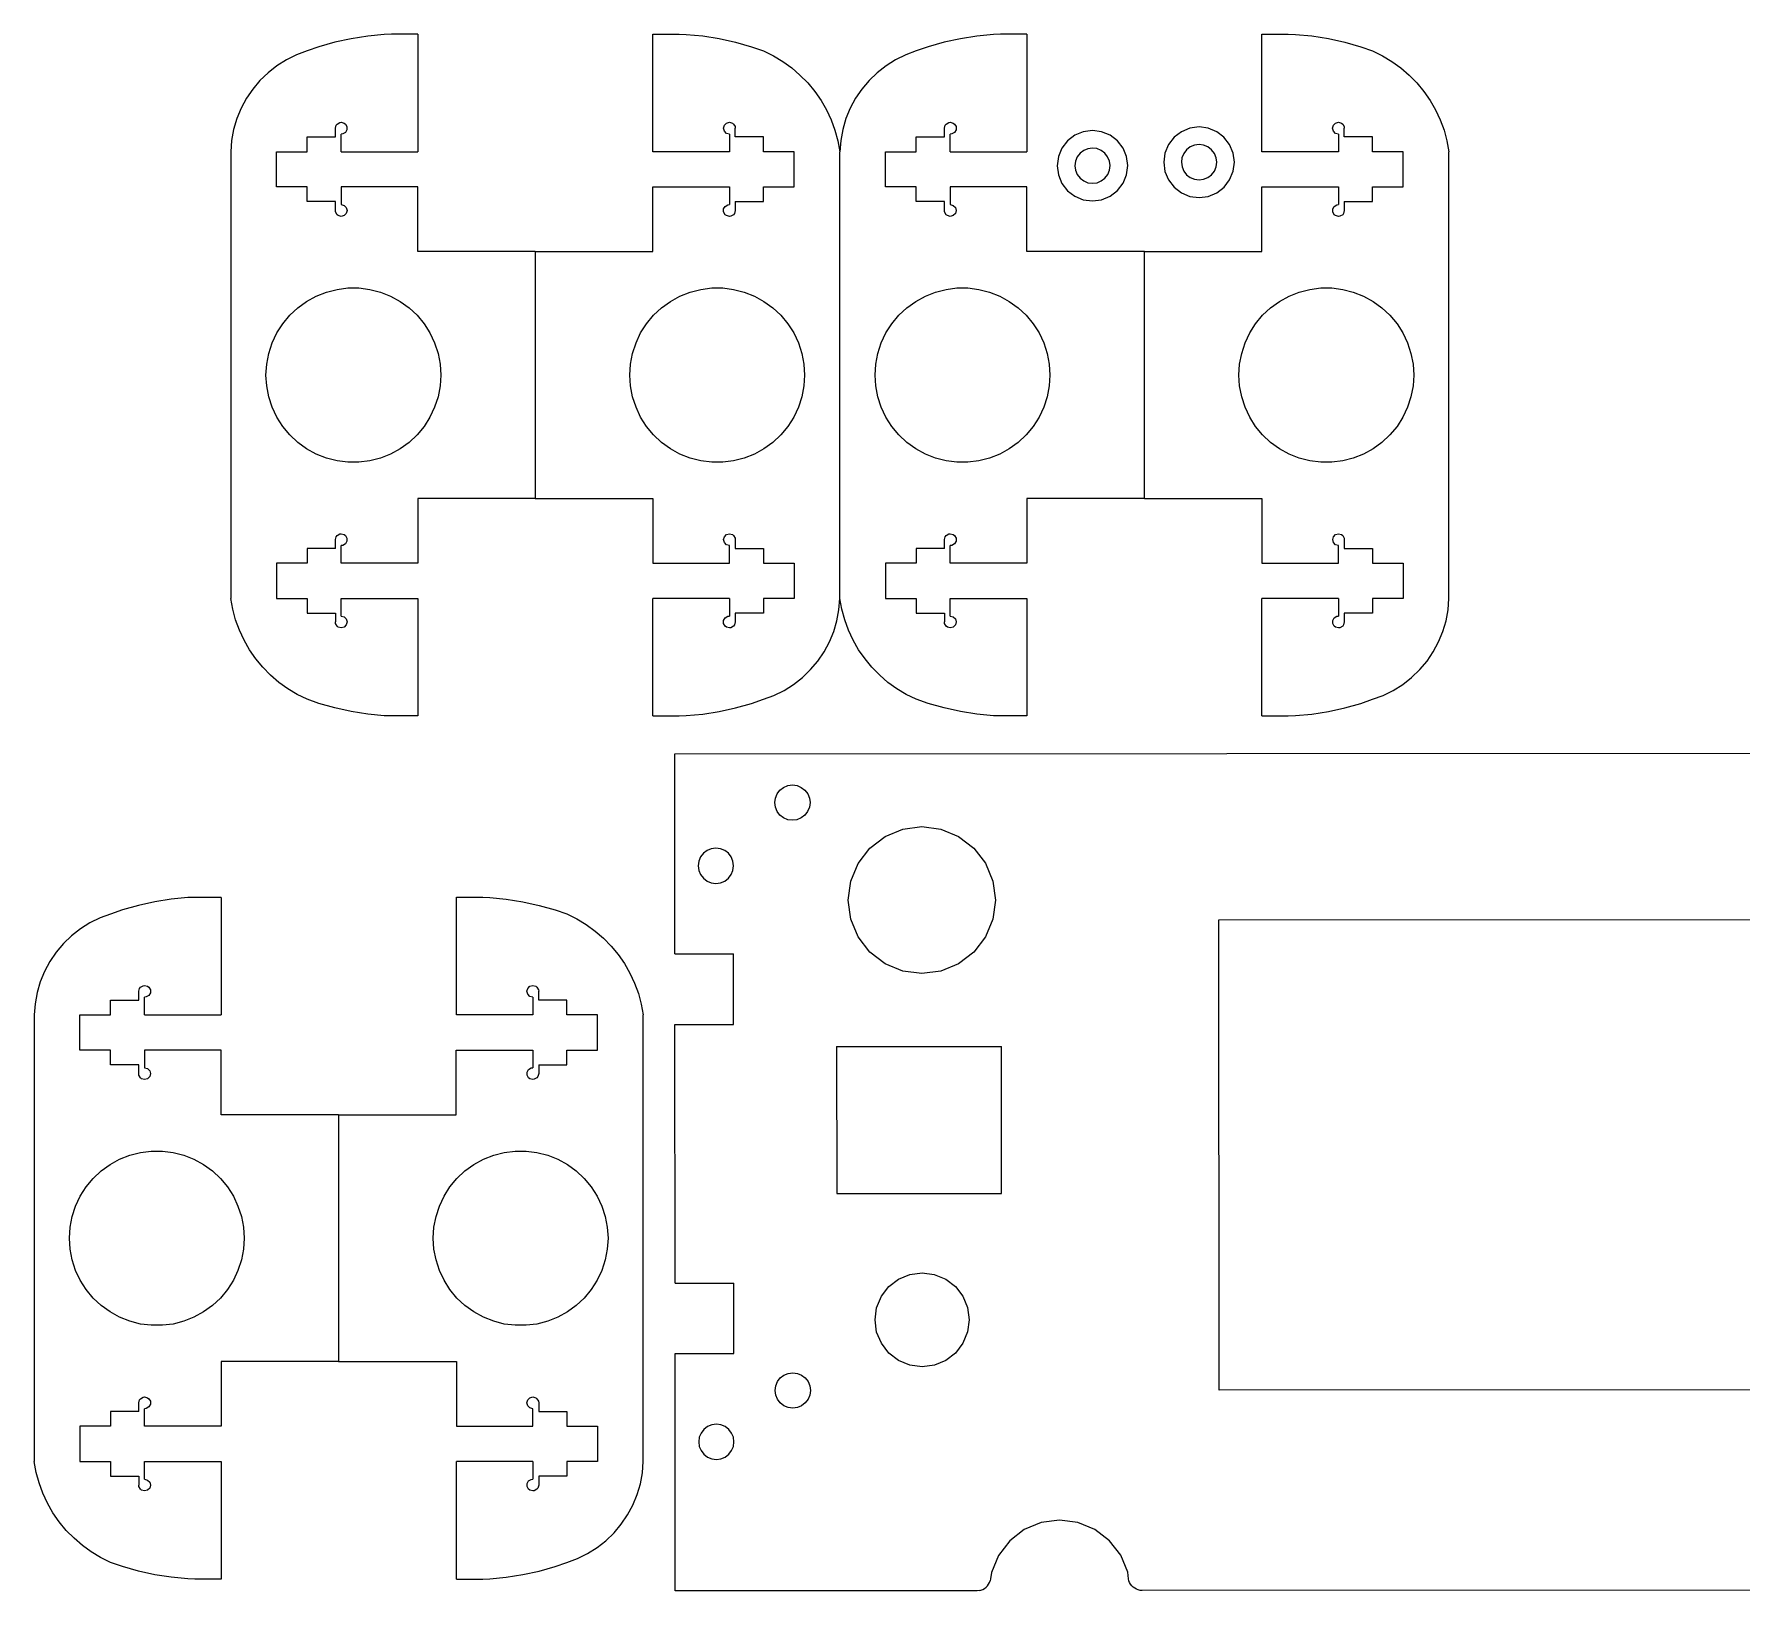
# Model space of a CAD drawing. Extents: x -275 to 319, y -186 to 206.
# Drawn here: x 28.3 to 173.5, y -179.6 to -47.2 of the extents above; entities that cross this region are included whole.
import ezdxf

# ---------------------------------------------------------------- set-up
doc = ezdxf.new("R2010")
doc.units = 0
doc.layers.get('0').update_dxf_attribs({"linetype": 'CONTINUOUS'})

msp = doc.modelspace()

# ---------------------------------------------------------------- linework, layer by layer
for p, q in [((53.85, -47.89), (52.49, -48.28)), ((55.24, -47.59), (53.85, -47.89)), ((56.64, -47.37), (55.24, -47.59)), ((58.05, -47.23), (56.64, -47.37)), ((58.65, -47.21), (58.05, -47.23)), ((60.89, -47.21), (58.65, -47.21)), ((60.89, -47.21), (60.89, -57.21)), ((80.89, -57.2), (80.89, -47.2)), ((80.89, -47.2), (83.13, -47.2)), ((83.13, -47.2), (83.72, -47.22)), ((83.72, -47.22), (85.13, -47.36)), ((85.13, -47.36), (86.53, -47.58)), ((86.53, -47.58), (87.92, -47.89)), ((87.92, -47.89), (89.28, -48.27)), ((105.64, -47.89), (104.28, -48.28)), ((107.03, -47.59), (105.64, -47.89)), ((108.43, -47.37), (107.03, -47.59)), ((109.84, -47.23), (108.43, -47.37)), ((110.43, -47.21), (109.84, -47.23)), ((112.67, -47.21), (110.43, -47.21)), ((112.67, -47.21), (112.67, -57.21)), ((132.67, -57.2), (132.67, -47.2)), ((132.67, -47.2), (134.91, -47.2)), ((134.91, -47.2), (135.51, -47.22)), ((135.51, -47.22), (136.92, -47.36)), ((136.92, -47.36), (138.32, -47.58)), ((138.32, -47.58), (139.71, -47.89)), ((139.71, -47.89), (141.07, -48.27)), ((50.59, -48.96), (49.73, -49.38)), ((51.49, -48.63), (50.59, -48.96)), ((52.49, -48.28), (51.49, -48.63)), ((89.28, -48.27), (90.29, -48.62)), ((90.29, -48.62), (91.13, -49.04)), ((91.13, -49.04), (91.93, -49.52)), ((102.38, -48.96), (101.52, -49.38)), ((103.27, -48.63), (102.38, -48.96)), ((104.28, -48.28), (103.27, -48.63)), ((141.07, -48.27), (142.07, -48.62)), ((142.07, -48.62), (142.91, -49.04)), ((142.91, -49.04), (143.71, -49.52)), ((48.17, -50.48), (47.48, -51.14)), ((48.92, -49.89), (48.17, -50.48)), ((49.73, -49.38), (48.92, -49.89)), ((91.93, -49.52), (92.69, -50.07)), ((92.69, -50.07), (93.39, -50.68)), ((93.39, -50.68), (94.05, -51.35)), ((99.96, -50.48), (99.27, -51.14)), ((100.71, -49.89), (99.96, -50.48)), ((101.52, -49.38), (100.71, -49.89)), ((143.71, -49.52), (144.47, -50.07)), ((144.47, -50.07), (145.18, -50.68)), ((145.18, -50.68), (145.83, -51.35)), ((46.86, -51.87), (46.33, -52.66)), ((47.48, -51.14), (46.86, -51.87)), ((94.05, -51.35), (94.64, -52.07)), ((94.64, -52.07), (95.18, -52.84)), ((98.65, -51.87), (98.11, -52.66)), ((99.27, -51.14), (98.65, -51.87)), ((145.83, -51.35), (146.43, -52.07)), ((146.43, -52.07), (146.96, -52.84)), ((45.88, -53.51), (45.51, -54.39)), ((46.33, -52.66), (45.88, -53.51)), ((95.18, -52.84), (95.64, -53.65)), ((95.64, -53.65), (96.04, -54.5)), ((97.66, -53.51), (97.3, -54.39)), ((98.11, -52.66), (97.66, -53.51)), ((146.96, -52.84), (147.43, -53.65)), ((147.43, -53.65), (147.83, -54.5)), ((45.51, -54.39), (45.24, -55.31)), ((53.89, -55.2), (53.95, -54.95)), ((53.95, -54.95), (54.03, -54.85)), ((54.03, -54.85), (54.26, -54.72)), ((54.26, -54.72), (54.39, -54.7)), ((54.39, -54.7), (54.64, -54.77)), ((54.64, -54.77), (54.74, -54.85)), ((54.74, -54.85), (54.87, -55.07)), ((54.87, -55.07), (54.87, -55.33)), ((86.89, -55.2), (86.96, -54.95)), ((86.96, -54.95), (87.14, -54.77)), ((87.14, -54.77), (87.39, -54.7)), ((87.39, -54.7), (87.64, -54.77)), ((87.64, -54.77), (87.74, -54.85)), ((87.74, -54.85), (87.87, -55.07)), ((87.87, -55.07), (87.89, -55.2)), ((96.04, -54.5), (96.36, -55.38)), ((97.3, -54.39), (97.03, -55.31)), ((105.67, -55.2), (105.74, -54.95)), ((105.74, -54.95), (105.82, -54.85)), ((105.82, -54.85), (106.04, -54.72)), ((106.04, -54.72), (106.17, -54.7)), ((106.17, -54.7), (106.42, -54.77)), ((106.42, -54.77), (106.53, -54.85)), ((106.53, -54.85), (106.66, -55.07)), ((106.66, -55.07), (106.66, -55.33)), ((127.32, -55.1), (126.54, -55.2)), ((128.1, -55.2), (127.32, -55.1)), ((138.67, -55.2), (138.74, -54.95)), ((138.74, -54.95), (138.93, -54.77)), ((138.93, -54.77), (139.17, -54.7)), ((139.17, -54.7), (139.42, -54.77)), ((139.42, -54.77), (139.53, -54.85)), ((139.53, -54.85), (139.66, -55.07)), ((139.66, -55.07), (139.67, -55.2)), ((147.83, -54.5), (148.15, -55.38)), ((45.07, -56.25), (44.99, -57.2)), ((45.24, -55.31), (45.07, -56.25)), ((51.49, -57.2), (51.49, -55.95)), ((51.49, -55.95), (53.89, -55.95)), ((53.89, -55.95), (53.89, -55.2)), ((54.52, -55.69), (54.39, -55.7)), ((54.39, -57.2), (54.39, -55.7)), ((54.74, -55.56), (54.52, -55.69)), ((54.87, -55.33), (54.74, -55.56)), ((86.96, -55.45), (86.89, -55.2)), ((87.14, -55.64), (86.96, -55.45)), ((87.39, -55.7), (87.14, -55.64)), ((87.39, -55.7), (87.39, -57.2)), ((87.89, -55.95), (87.89, -55.2)), ((90.29, -55.95), (87.89, -55.95)), ((90.29, -57.2), (90.29, -55.95)), ((96.36, -55.38), (96.61, -56.28)), ((96.61, -56.28), (96.78, -57.2)), ((96.86, -56.25), (96.78, -57.2)), ((97.03, -55.31), (96.86, -56.25)), ((103.27, -57.2), (103.27, -55.95)), ((103.27, -55.95), (105.67, -55.95)), ((105.67, -55.95), (105.67, -55.2)), ((106.3, -55.69), (106.17, -55.7)), ((106.17, -57.2), (106.17, -55.7)), ((106.53, -55.56), (106.3, -55.69)), ((106.66, -55.33), (106.53, -55.56)), ((116.13, -56.27), (115.66, -56.9)), ((116.75, -55.8), (116.13, -56.27)), ((117.48, -55.5), (116.75, -55.8)), ((118.25, -55.39), (117.48, -55.5)), ((119.03, -55.5), (118.25, -55.39)), ((119.76, -55.79), (119.03, -55.5)), ((120.38, -56.27), (119.76, -55.79)), ((120.86, -56.89), (120.38, -56.27)), ((124.72, -56.6), (124.42, -57.33)), ((125.2, -55.98), (124.72, -56.6)), ((125.82, -55.5), (125.2, -55.98)), ((126.54, -55.2), (125.82, -55.5)), ((127.32, -56.6), (126.93, -56.65)), ((127.71, -56.65), (127.32, -56.6)), ((128.82, -55.5), (128.1, -55.2)), ((129.44, -55.98), (128.82, -55.5)), ((129.92, -56.6), (129.44, -55.98)), ((130.22, -57.32), (129.92, -56.6)), ((138.74, -55.45), (138.67, -55.2)), ((138.92, -55.64), (138.74, -55.45)), ((139.18, -55.7), (138.92, -55.64)), ((139.18, -55.7), (139.17, -57.2)), ((139.67, -55.95), (139.67, -55.2)), ((142.07, -55.95), (139.67, -55.95)), ((142.07, -57.2), (142.07, -55.95)), ((148.15, -55.38), (148.4, -56.28)), ((148.4, -56.28), (148.57, -57.2)), ((44.99, -57.2), (44.99, -95.2)), ((48.89, -57.2), (51.49, -57.2)), ((48.89, -60.2), (48.89, -57.2)), ((54.39, -57.2), (60.89, -57.21)), ((87.39, -57.2), (80.89, -57.2)), ((92.89, -57.2), (90.29, -57.2)), ((92.89, -60.2), (92.89, -57.2)), ((96.78, -95.2), (96.78, -57.2)), ((100.67, -57.2), (103.27, -57.2)), ((100.67, -60.2), (100.67, -57.2)), ((106.17, -57.2), (112.67, -57.21)), ((115.36, -57.62), (115.26, -58.4)), ((115.66, -56.9), (115.36, -57.62)), ((116.81, -58.01), (116.76, -58.4)), ((116.96, -57.65), (116.81, -58.01)), ((117.2, -57.33), (116.96, -57.65)), ((117.51, -57.1), (117.2, -57.33)), ((117.87, -56.95), (117.51, -57.1)), ((118.26, -56.89), (117.87, -56.95)), ((118.64, -56.94), (118.26, -56.89)), ((119, -57.09), (118.64, -56.94)), ((119.32, -57.33), (119, -57.09)), ((119.55, -57.64), (119.32, -57.33)), ((119.7, -58), (119.55, -57.64)), ((119.76, -58.39), (119.7, -58)), ((121.16, -57.62), (120.86, -56.89)), ((121.26, -58.39), (121.16, -57.62)), ((124.42, -57.33), (124.32, -58.1)), ((125.87, -57.71), (125.82, -58.1)), ((126.02, -57.35), (125.87, -57.71)), ((126.26, -57.04), (126.02, -57.35)), ((126.57, -56.8), (126.26, -57.04)), ((126.93, -56.65), (126.57, -56.8)), ((128.07, -56.8), (127.71, -56.65)), ((128.38, -57.04), (128.07, -56.8)), ((128.62, -57.35), (128.38, -57.04)), ((128.77, -57.71), (128.62, -57.35)), ((128.82, -58.1), (128.77, -57.71)), ((130.32, -58.1), (130.22, -57.32)), ((139.17, -57.2), (132.67, -57.2)), ((144.67, -57.2), (142.07, -57.2)), ((144.67, -60.2), (144.67, -57.2)), ((148.57, -95.2), (148.57, -57.2)), ((115.26, -58.4), (115.36, -59.17)), ((115.36, -59.17), (115.66, -59.9)), ((116.76, -58.4), (116.81, -58.78)), ((116.81, -58.78), (116.96, -59.15)), ((116.96, -59.15), (117.2, -59.46)), ((117.2, -59.46), (117.51, -59.69)), ((119.01, -59.69), (119.32, -59.45)), ((119.32, -59.45), (119.56, -59.14)), ((119.56, -59.14), (119.71, -58.78)), ((119.71, -58.78), (119.76, -58.39)), ((120.86, -59.89), (121.16, -59.17)), ((121.16, -59.17), (121.26, -58.39)), ((124.32, -58.1), (124.42, -58.88)), ((124.42, -58.88), (124.72, -59.6)), ((125.82, -58.1), (125.88, -58.49)), ((125.88, -58.49), (126.03, -58.85)), ((126.03, -58.85), (126.26, -59.16)), ((126.26, -59.16), (126.57, -59.4)), ((126.57, -59.4), (126.94, -59.55)), ((127.71, -59.55), (128.07, -59.4)), ((128.07, -59.4), (128.38, -59.16)), ((128.38, -59.16), (128.62, -58.85)), ((128.62, -58.85), (128.77, -58.49)), ((128.77, -58.49), (128.82, -58.1)), ((129.92, -59.6), (130.22, -58.87)), ((130.22, -58.87), (130.32, -58.1)), ((51.49, -60.2), (48.89, -60.2)), ((51.49, -61.45), (51.49, -60.2)), ((60.89, -60.2), (54.39, -60.2)), ((54.39, -60.2), (54.39, -61.7)), ((60.89, -65.7), (60.89, -60.2)), ((80.87, -60.2), (87.39, -60.2)), ((80.87, -65.7), (80.87, -60.2)), ((87.39, -60.2), (87.39, -61.7)), ((90.29, -61.45), (90.29, -60.2)), ((90.29, -60.2), (92.89, -60.2)), ((103.27, -60.2), (100.67, -60.2)), ((103.27, -61.45), (103.27, -60.2)), ((112.67, -60.2), (106.17, -60.2)), ((106.17, -60.2), (106.17, -61.7)), ((112.67, -65.7), (112.67, -60.2)), ((115.66, -59.9), (116.14, -60.52)), ((116.14, -60.52), (116.76, -60.99)), ((117.51, -59.69), (117.87, -59.84)), ((117.87, -59.84), (118.26, -59.89)), ((118.26, -59.89), (118.65, -59.84)), ((118.65, -59.84), (119.01, -59.69)), ((119.76, -60.99), (120.38, -60.51)), ((120.38, -60.51), (120.86, -59.89)), ((124.72, -59.6), (125.2, -60.22)), ((125.2, -60.22), (125.82, -60.7)), ((125.82, -60.7), (126.55, -61)), ((126.94, -59.55), (127.32, -59.6)), ((127.32, -59.6), (127.71, -59.55)), ((128.1, -61), (128.83, -60.7)), ((128.83, -60.7), (129.45, -60.22)), ((129.45, -60.22), (129.92, -59.6)), ((132.66, -60.2), (139.17, -60.2)), ((132.66, -65.7), (132.66, -60.2)), ((139.17, -60.2), (139.17, -61.7)), ((142.07, -61.45), (142.07, -60.2)), ((142.07, -60.2), (144.67, -60.2)), ((53.89, -61.45), (51.49, -61.45)), ((53.89, -62.2), (53.89, -61.45)), ((53.9, -62.33), (53.89, -62.2)), ((54.03, -62.56), (53.9, -62.33)), ((54.39, -61.7), (54.64, -61.77)), ((54.64, -61.77), (54.82, -61.95)), ((54.82, -61.95), (54.89, -62.2)), ((54.89, -62.2), (54.82, -62.45)), ((86.9, -62.07), (87.03, -61.85)), ((86.9, -62.33), (86.9, -62.07)), ((87.03, -62.56), (86.9, -62.33)), ((87.03, -61.85), (87.26, -61.72)), ((87.26, -61.72), (87.39, -61.7)), ((87.89, -62.2), (87.82, -62.45)), ((87.89, -61.45), (90.29, -61.45)), ((87.89, -61.45), (87.89, -62.2)), ((105.67, -61.45), (103.27, -61.45)), ((105.67, -62.2), (105.67, -61.45)), ((105.69, -62.33), (105.67, -62.2)), ((105.82, -62.56), (105.69, -62.33)), ((106.17, -61.7), (106.42, -61.77)), ((106.42, -61.77), (106.6, -61.95)), ((106.6, -61.95), (106.67, -62.2)), ((106.67, -62.2), (106.6, -62.45)), ((116.76, -60.99), (117.48, -61.29)), ((117.48, -61.29), (118.26, -61.39)), ((118.26, -61.39), (119.04, -61.29)), ((119.04, -61.29), (119.76, -60.99)), ((126.55, -61), (127.32, -61.1)), ((127.32, -61.1), (128.1, -61)), ((138.69, -62.07), (138.82, -61.85)), ((138.69, -62.33), (138.69, -62.07)), ((138.82, -62.56), (138.69, -62.33)), ((138.82, -61.85), (139.04, -61.72)), ((139.04, -61.72), (139.17, -61.7)), ((139.67, -62.2), (139.61, -62.45)), ((139.67, -61.45), (142.07, -61.45)), ((139.67, -61.45), (139.67, -62.2)), ((54.14, -62.64), (54.03, -62.56)), ((54.39, -62.7), (54.14, -62.64)), ((54.63, -62.64), (54.39, -62.7)), ((54.82, -62.45), (54.63, -62.64)), ((87.14, -62.63), (87.03, -62.56)), ((87.39, -62.7), (87.14, -62.63)), ((87.52, -62.68), (87.39, -62.7)), ((87.74, -62.56), (87.52, -62.68)), ((87.82, -62.45), (87.74, -62.56)), ((105.92, -62.64), (105.82, -62.56)), ((106.17, -62.7), (105.92, -62.64)), ((106.42, -62.64), (106.17, -62.7)), ((106.6, -62.45), (106.42, -62.64)), ((138.92, -62.63), (138.82, -62.56)), ((139.17, -62.7), (138.92, -62.63)), ((139.3, -62.68), (139.17, -62.7)), ((139.53, -62.56), (139.3, -62.68)), ((139.61, -62.45), (139.53, -62.56)), ((70.89, -65.7), (60.89, -65.7)), ((70.89, -65.7), (70.89, -86.7)), ((70.89, -65.7), (80.87, -65.7)), ((122.67, -65.7), (112.67, -65.7)), ((122.67, -86.7), (122.67, -65.7)), ((122.67, -65.7), (132.66, -65.7)), ((51.44, -69.93), (52.26, -69.48)), ((52.26, -69.48), (53.13, -69.14)), ((53.13, -69.14), (54.03, -68.91)), ((54.03, -68.91), (54.96, -68.79)), ((54.96, -68.79), (55.89, -68.79)), ((55.89, -68.79), (56.81, -68.91)), ((56.81, -68.91), (57.72, -69.14)), ((57.72, -69.14), (58.58, -69.48)), ((58.58, -69.48), (59.4, -69.93)), ((82.37, -69.93), (83.19, -69.48)), ((83.19, -69.48), (84.06, -69.14)), ((84.06, -69.14), (84.96, -68.91)), ((84.96, -68.91), (85.89, -68.79)), ((85.89, -68.79), (86.82, -68.79)), ((86.82, -68.79), (87.74, -68.91)), ((87.74, -68.91), (88.65, -69.14)), ((88.65, -69.14), (89.52, -69.48)), ((89.52, -69.48), (90.33, -69.93)), ((103.23, -69.93), (104.05, -69.48)), ((104.05, -69.48), (104.91, -69.14)), ((104.91, -69.14), (105.82, -68.91)), ((105.82, -68.91), (106.74, -68.79)), ((106.74, -68.79), (107.67, -68.79)), ((107.67, -68.79), (108.6, -68.91)), ((108.6, -68.91), (109.5, -69.14)), ((109.5, -69.14), (110.37, -69.48)), ((110.37, -69.48), (111.19, -69.93)), ((134.16, -69.93), (134.98, -69.48)), ((134.98, -69.48), (135.84, -69.14)), ((135.84, -69.14), (136.75, -68.91)), ((136.75, -68.91), (137.67, -68.79)), ((137.67, -68.79), (138.61, -68.79)), ((138.61, -68.79), (139.53, -68.91)), ((139.53, -68.91), (140.43, -69.14)), ((140.43, -69.14), (141.3, -69.48)), ((141.3, -69.48), (142.12, -69.93)), ((49.41, -71.84), (50.01, -71.12)), ((50.01, -71.12), (50.69, -70.48)), ((50.69, -70.48), (51.44, -69.93)), ((59.4, -69.93), (60.16, -70.48)), ((60.16, -70.48), (60.84, -71.12)), ((60.84, -71.12), (61.43, -71.84)), ((80.34, -71.84), (80.94, -71.12)), ((80.94, -71.12), (81.62, -70.48)), ((81.62, -70.48), (82.37, -69.93)), ((90.33, -69.93), (91.09, -70.48)), ((91.09, -70.48), (91.77, -71.12)), ((91.77, -71.12), (92.36, -71.84)), ((101.2, -71.84), (101.79, -71.12)), ((101.79, -71.12), (102.47, -70.48)), ((102.47, -70.48), (103.23, -69.93)), ((111.19, -69.93), (111.94, -70.48)), ((111.94, -70.48), (112.62, -71.12)), ((112.62, -71.12), (113.22, -71.84)), ((132.13, -71.84), (132.72, -71.12)), ((132.72, -71.12), (133.4, -70.48)), ((133.4, -70.48), (134.16, -69.93)), ((142.12, -69.93), (142.87, -70.48)), ((142.87, -70.48), (143.55, -71.12)), ((143.55, -71.12), (144.15, -71.84)), ((48.91, -72.62), (49.41, -71.84)), ((61.43, -71.84), (61.93, -72.62)), ((79.84, -72.62), (80.34, -71.84)), ((92.36, -71.84), (92.86, -72.62)), ((100.7, -72.62), (101.2, -71.84)), ((113.22, -71.84), (113.72, -72.62)), ((131.63, -72.62), (132.13, -71.84)), ((144.15, -71.84), (144.65, -72.62)), ((48.23, -74.36), (48.52, -73.47)), ((48.52, -73.47), (48.91, -72.62)), ((61.93, -72.62), (62.33, -73.47)), ((62.33, -73.47), (62.62, -74.36)), ((79.16, -74.36), (79.45, -73.47)), ((79.45, -73.47), (79.84, -72.62)), ((92.86, -72.62), (93.26, -73.47)), ((93.26, -73.47), (93.55, -74.36)), ((100.01, -74.36), (100.3, -73.47)), ((100.3, -73.47), (100.7, -72.62)), ((113.72, -72.62), (114.11, -73.47)), ((114.11, -73.47), (114.4, -74.36)), ((130.95, -74.36), (131.23, -73.47)), ((131.23, -73.47), (131.63, -72.62)), ((144.65, -72.62), (145.05, -73.47)), ((145.05, -73.47), (145.33, -74.36)), ((47.99, -76.2), (48.05, -75.27)), ((48.05, -75.27), (48.23, -74.36)), ((62.62, -74.36), (62.79, -75.27)), ((62.79, -75.27), (62.85, -76.2)), ((78.93, -76.2), (78.98, -75.27)), ((78.98, -75.27), (79.16, -74.36)), ((93.55, -74.36), (93.72, -75.27)), ((93.72, -75.27), (93.78, -76.2)), ((99.78, -76.2), (99.84, -75.27)), ((99.84, -75.27), (100.01, -74.36)), ((114.4, -74.36), (114.58, -75.27)), ((114.58, -75.27), (114.64, -76.2)), ((130.71, -76.2), (130.77, -75.27)), ((130.77, -75.27), (130.95, -74.36)), ((145.33, -74.36), (145.51, -75.27)), ((145.51, -75.27), (145.57, -76.2)), ((48.05, -77.13), (47.99, -76.2)), ((62.85, -76.2), (62.79, -77.13)), ((78.98, -77.13), (78.93, -76.2)), ((93.78, -76.2), (93.72, -77.13)), ((99.84, -77.13), (99.78, -76.2)), ((114.64, -76.2), (114.58, -77.13)), ((130.77, -77.13), (130.71, -76.2)), ((145.57, -76.2), (145.51, -77.13)), ((48.23, -78.05), (48.05, -77.13)), ((48.52, -78.94), (48.23, -78.05)), ((62.62, -78.05), (62.33, -78.94)), ((62.79, -77.13), (62.62, -78.05)), ((79.16, -78.05), (78.98, -77.13)), ((79.45, -78.94), (79.16, -78.05)), ((93.55, -78.05), (93.26, -78.94)), ((93.72, -77.13), (93.55, -78.05)), ((100.01, -78.05), (99.84, -77.13)), ((100.3, -78.94), (100.01, -78.05)), ((114.4, -78.05), (114.11, -78.94)), ((114.58, -77.13), (114.4, -78.05)), ((130.95, -78.05), (130.77, -77.13)), ((131.23, -78.94), (130.95, -78.05)), ((145.33, -78.05), (145.05, -78.94)), ((145.51, -77.13), (145.33, -78.05)), ((48.91, -79.78), (48.52, -78.94)), ((49.41, -80.57), (48.91, -79.78)), ((61.93, -79.78), (61.43, -80.57)), ((62.33, -78.94), (61.93, -79.78)), ((79.84, -79.78), (79.45, -78.94)), ((80.34, -80.57), (79.84, -79.78)), ((92.86, -79.78), (92.36, -80.57)), ((93.26, -78.94), (92.86, -79.78)), ((100.7, -79.78), (100.3, -78.94)), ((101.2, -80.57), (100.7, -79.78)), ((113.72, -79.78), (113.22, -80.57)), ((114.11, -78.94), (113.72, -79.78)), ((131.63, -79.78), (131.23, -78.94)), ((132.13, -80.57), (131.63, -79.78)), ((144.65, -79.78), (144.15, -80.57)), ((145.05, -78.94), (144.65, -79.78)), ((50.01, -81.29), (49.41, -80.57)), ((50.69, -81.93), (50.01, -81.29)), ((60.84, -81.29), (60.16, -81.93)), ((61.43, -80.57), (60.84, -81.29)), ((80.94, -81.29), (80.34, -80.57)), ((81.62, -81.93), (80.94, -81.29)), ((91.77, -81.29), (91.09, -81.93)), ((92.36, -80.57), (91.77, -81.29)), ((101.79, -81.29), (101.2, -80.57)), ((102.47, -81.93), (101.79, -81.29)), ((112.62, -81.29), (111.94, -81.93)), ((113.22, -80.57), (112.62, -81.29)), ((132.72, -81.29), (132.13, -80.57)), ((133.4, -81.93), (132.72, -81.29)), ((143.55, -81.29), (142.87, -81.93)), ((144.15, -80.57), (143.55, -81.29)), ((51.44, -82.47), (50.69, -81.93)), ((52.26, -82.92), (51.44, -82.47)), ((59.4, -82.47), (58.58, -82.92)), ((60.16, -81.93), (59.4, -82.47)), ((82.37, -82.47), (81.62, -81.93)), ((83.19, -82.92), (82.37, -82.47)), ((90.33, -82.47), (89.52, -82.92)), ((91.09, -81.93), (90.33, -82.47)), ((103.23, -82.47), (102.47, -81.93)), ((104.05, -82.92), (103.23, -82.47)), ((111.19, -82.47), (110.37, -82.92)), ((111.94, -81.93), (111.19, -82.47)), ((134.16, -82.47), (133.4, -81.93)), ((134.98, -82.92), (134.16, -82.47)), ((142.12, -82.47), (141.3, -82.92)), ((142.87, -81.93), (142.12, -82.47)), ((53.13, -83.27), (52.26, -82.92)), ((54.03, -83.5), (53.13, -83.27)), ((54.96, -83.62), (54.03, -83.5)), ((55.89, -83.62), (54.96, -83.62)), ((56.81, -83.5), (55.89, -83.62)), ((57.72, -83.27), (56.81, -83.5)), ((58.58, -82.92), (57.72, -83.27)), ((84.06, -83.27), (83.19, -82.92)), ((84.96, -83.5), (84.06, -83.27)), ((85.89, -83.62), (84.96, -83.5)), ((86.82, -83.62), (85.89, -83.62)), ((87.74, -83.5), (86.82, -83.62)), ((88.65, -83.27), (87.74, -83.5)), ((89.52, -82.92), (88.65, -83.27)), ((104.91, -83.27), (104.05, -82.92)), ((105.82, -83.5), (104.91, -83.27)), ((106.74, -83.62), (105.82, -83.5)), ((107.67, -83.62), (106.74, -83.62)), ((108.6, -83.5), (107.67, -83.62)), ((109.5, -83.27), (108.6, -83.5)), ((110.37, -82.92), (109.5, -83.27)), ((135.84, -83.27), (134.98, -82.92)), ((136.75, -83.5), (135.84, -83.27)), ((137.67, -83.62), (136.75, -83.5)), ((138.61, -83.62), (137.67, -83.62)), ((139.53, -83.5), (138.61, -83.62)), ((140.43, -83.27), (139.53, -83.5)), ((141.3, -82.92), (140.43, -83.27)), ((60.9, -86.7), (60.9, -92.2)), ((70.89, -86.7), (60.9, -86.7)), ((70.89, -86.7), (80.89, -86.7)), ((80.89, -86.7), (80.89, -92.2)), ((112.69, -86.7), (112.69, -92.2)), ((122.67, -86.7), (112.69, -86.7)), ((122.67, -86.7), (132.67, -86.7)), ((132.67, -86.7), (132.67, -92.2)), ((53.89, -90.2), (53.95, -89.95)), ((53.95, -89.95), (54.03, -89.85)), ((54.03, -89.85), (54.26, -89.72)), ((54.26, -89.72), (54.39, -89.7)), ((54.39, -89.7), (54.64, -89.77)), ((54.64, -89.77), (54.74, -89.85)), ((54.74, -89.85), (54.87, -90.07)), ((86.89, -90.2), (86.96, -89.95)), ((86.96, -89.95), (87.14, -89.77)), ((87.14, -89.77), (87.39, -89.7)), ((87.39, -89.7), (87.64, -89.77)), ((87.64, -89.77), (87.74, -89.85)), ((87.74, -89.85), (87.87, -90.07)), ((105.67, -90.2), (105.74, -89.95)), ((105.74, -89.95), (105.82, -89.85)), ((105.82, -89.85), (106.04, -89.72)), ((106.04, -89.72), (106.17, -89.7)), ((106.17, -89.7), (106.42, -89.77)), ((106.42, -89.77), (106.53, -89.85)), ((106.53, -89.85), (106.66, -90.07)), ((138.68, -90.2), (138.74, -89.95)), ((138.74, -89.95), (138.93, -89.77)), ((138.93, -89.77), (139.18, -89.7)), ((139.18, -89.7), (139.42, -89.77)), ((139.42, -89.77), (139.53, -89.85)), ((139.53, -89.85), (139.66, -90.07)), ((51.49, -90.95), (51.49, -92.2)), ((53.89, -90.95), (51.49, -90.95)), ((53.89, -90.95), (53.89, -90.2)), ((54.52, -90.69), (54.39, -90.7)), ((54.39, -92.2), (54.39, -90.7)), ((54.74, -90.56), (54.52, -90.69)), ((54.87, -90.33), (54.74, -90.56)), ((54.87, -90.07), (54.87, -90.33)), ((86.96, -90.45), (86.89, -90.2)), ((87.14, -90.64), (86.96, -90.45)), ((87.39, -90.7), (87.14, -90.64)), ((87.39, -92.2), (87.39, -90.7)), ((87.87, -90.07), (87.89, -90.2)), ((87.89, -90.2), (87.89, -90.95)), ((87.89, -90.95), (90.29, -90.95)), ((90.29, -90.95), (90.29, -92.2)), ((103.27, -90.95), (103.27, -92.2)), ((105.67, -90.95), (103.27, -90.95)), ((105.67, -90.95), (105.67, -90.2)), ((106.3, -90.69), (106.17, -90.7)), ((106.17, -92.2), (106.17, -90.7)), ((106.53, -90.56), (106.3, -90.69)), ((106.66, -90.33), (106.53, -90.56)), ((106.66, -90.07), (106.66, -90.33)), ((138.74, -90.45), (138.68, -90.2)), ((138.93, -90.64), (138.74, -90.45)), ((139.17, -90.7), (138.93, -90.64)), ((139.17, -92.2), (139.17, -90.7)), ((139.66, -90.07), (139.67, -90.2)), ((139.67, -90.2), (139.67, -90.95)), ((139.67, -90.95), (142.07, -90.95)), ((142.07, -90.95), (142.07, -92.2)), ((48.89, -92.2), (48.89, -95.2)), ((51.49, -92.2), (48.89, -92.2)), ((60.9, -92.2), (54.39, -92.2)), ((80.89, -92.2), (87.39, -92.2)), ((90.29, -92.2), (92.89, -92.2)), ((92.89, -92.2), (92.89, -95.2)), ((100.67, -92.2), (100.67, -95.2)), ((103.27, -92.2), (100.67, -92.2)), ((112.69, -92.2), (106.17, -92.2)), ((132.67, -92.2), (139.17, -92.2)), ((142.07, -92.2), (144.67, -92.2)), ((144.67, -92.2), (144.67, -95.2)), ((45.16, -96.12), (44.99, -95.2)), ((48.89, -95.2), (51.49, -95.2)), ((51.49, -95.2), (51.49, -96.45)), ((54.39, -95.2), (60.89, -95.2)), ((54.39, -96.7), (54.39, -95.2)), ((60.89, -95.2), (60.89, -105.2)), ((80.89, -105.2), (80.89, -95.2)), ((87.39, -95.2), (80.89, -95.2)), ((87.39, -95.2), (87.39, -96.7)), ((92.89, -95.2), (90.29, -95.2)), ((90.29, -95.2), (90.29, -96.45)), ((96.7, -96.16), (96.78, -95.2)), ((96.95, -96.12), (96.78, -95.2)), ((100.67, -95.2), (103.27, -95.2)), ((103.27, -95.2), (103.27, -96.45)), ((106.17, -95.2), (112.67, -95.2)), ((106.17, -96.7), (106.17, -95.2)), ((112.67, -95.2), (112.67, -105.2)), ((132.67, -105.2), (132.67, -95.2)), ((139.17, -95.2), (132.67, -95.2)), ((139.17, -95.2), (139.17, -96.7)), ((144.67, -95.2), (142.07, -95.2)), ((142.07, -95.2), (142.07, -96.45)), ((148.49, -96.16), (148.57, -95.2)), ((45.41, -97.03), (45.16, -96.12)), ((45.74, -97.9), (45.41, -97.03)), ((51.49, -96.45), (53.89, -96.45)), ((53.89, -96.45), (53.89, -97.2)), ((53.9, -97.33), (53.89, -97.2)), ((54.39, -96.7), (54.64, -96.77)), ((54.64, -96.77), (54.82, -96.95)), ((54.82, -96.95), (54.89, -97.2)), ((54.89, -97.2), (54.82, -97.45)), ((86.9, -97.07), (87.03, -96.85)), ((86.9, -97.33), (86.9, -97.07)), ((87.03, -96.85), (87.26, -96.72)), ((87.26, -96.72), (87.39, -96.7)), ((87.89, -97.2), (87.82, -97.45)), ((90.29, -96.45), (87.89, -96.45)), ((87.89, -96.45), (87.89, -97.2)), ((96.26, -98.01), (96.53, -97.1)), ((96.53, -97.1), (96.7, -96.16)), ((97.2, -97.03), (96.95, -96.12)), ((97.52, -97.9), (97.2, -97.03)), ((103.27, -96.45), (105.67, -96.45)), ((105.67, -96.45), (105.67, -97.2)), ((105.69, -97.33), (105.67, -97.2)), ((106.17, -96.7), (106.42, -96.77)), ((106.42, -96.77), (106.6, -96.95)), ((106.6, -96.95), (106.67, -97.2)), ((106.67, -97.2), (106.6, -97.45)), ((138.69, -97.07), (138.82, -96.85)), ((138.69, -97.33), (138.69, -97.07)), ((138.82, -96.85), (139.04, -96.72)), ((139.04, -96.72), (139.17, -96.7)), ((139.67, -97.2), (139.61, -97.45)), ((142.07, -96.45), (139.67, -96.45)), ((139.67, -96.45), (139.67, -97.2)), ((148.05, -98.01), (148.32, -97.1)), ((148.32, -97.1), (148.49, -96.16)), ((46.13, -98.75), (45.74, -97.9)), ((54.03, -97.56), (53.9, -97.33)), ((54.14, -97.64), (54.03, -97.56)), ((54.39, -97.7), (54.14, -97.64)), ((54.63, -97.64), (54.39, -97.7)), ((54.82, -97.45), (54.63, -97.64)), ((87.03, -97.56), (86.9, -97.33)), ((87.14, -97.64), (87.03, -97.56)), ((87.39, -97.7), (87.14, -97.64)), ((87.52, -97.69), (87.39, -97.7)), ((87.74, -97.56), (87.52, -97.69)), ((87.82, -97.45), (87.74, -97.56)), ((95.9, -98.9), (96.26, -98.01)), ((97.92, -98.75), (97.52, -97.9)), ((105.82, -97.56), (105.69, -97.33)), ((105.92, -97.64), (105.82, -97.56)), ((106.17, -97.7), (105.92, -97.64)), ((106.42, -97.64), (106.17, -97.7)), ((106.6, -97.45), (106.42, -97.64)), ((138.82, -97.56), (138.69, -97.33)), ((138.92, -97.64), (138.82, -97.56)), ((139.17, -97.7), (138.92, -97.64)), ((139.3, -97.69), (139.17, -97.7)), ((139.53, -97.56), (139.3, -97.69)), ((139.61, -97.45), (139.53, -97.56)), ((147.69, -98.9), (148.05, -98.01)), ((46.6, -99.56), (46.13, -98.75)), ((47.13, -100.33), (46.6, -99.56)), ((94.91, -100.53), (95.45, -99.74)), ((95.45, -99.74), (95.9, -98.9)), ((98.38, -99.56), (97.92, -98.75)), ((98.92, -100.33), (98.38, -99.56)), ((146.7, -100.53), (147.23, -99.74)), ((147.23, -99.74), (147.69, -98.9)), ((47.73, -101.06), (47.13, -100.33)), ((48.38, -101.72), (47.73, -101.06)), ((93.61, -101.93), (94.29, -101.26)), ((94.29, -101.26), (94.91, -100.53)), ((99.51, -101.06), (98.92, -100.33)), ((100.17, -101.72), (99.51, -101.06)), ((145.39, -101.93), (146.08, -101.26)), ((146.08, -101.26), (146.7, -100.53)), ((49.09, -102.34), (48.38, -101.72)), ((49.85, -102.89), (49.09, -102.34)), ((50.65, -103.37), (49.85, -102.89)), ((91.18, -103.45), (92.04, -103.02)), ((92.04, -103.02), (92.85, -102.52)), ((92.85, -102.52), (93.61, -101.93)), ((100.87, -102.34), (100.17, -101.72)), ((101.63, -102.89), (100.87, -102.34)), ((102.43, -103.37), (101.63, -102.89)), ((142.97, -103.45), (143.83, -103.02)), ((143.83, -103.02), (144.64, -102.52)), ((144.64, -102.52), (145.39, -101.93)), ((51.49, -103.78), (50.65, -103.37)), ((52.49, -104.13), (51.49, -103.78)), ((53.85, -104.52), (52.49, -104.13)), ((55.24, -104.82), (53.85, -104.52)), ((86.53, -104.82), (87.92, -104.51)), ((87.92, -104.51), (89.28, -104.13)), ((89.28, -104.13), (90.29, -103.78)), ((90.29, -103.78), (91.18, -103.45)), ((103.27, -103.78), (102.43, -103.37)), ((104.28, -104.13), (103.27, -103.78)), ((105.64, -104.52), (104.28, -104.13)), ((107.03, -104.82), (105.64, -104.52)), ((138.32, -104.82), (139.71, -104.51)), ((139.71, -104.51), (141.07, -104.13)), ((141.07, -104.13), (142.07, -103.78)), ((142.07, -103.78), (142.97, -103.45)), ((56.64, -105.04), (55.24, -104.82)), ((58.05, -105.18), (56.64, -105.04)), ((58.65, -105.2), (58.05, -105.18)), ((60.89, -105.2), (58.65, -105.2)), ((80.89, -105.2), (83.13, -105.2)), ((83.13, -105.2), (83.72, -105.17)), ((83.72, -105.17), (85.13, -105.04)), ((85.13, -105.04), (86.53, -104.82)), ((108.43, -105.04), (107.03, -104.82)), ((109.84, -105.18), (108.43, -105.04)), ((110.43, -105.2), (109.84, -105.18)), ((112.67, -105.2), (110.43, -105.2)), ((132.67, -105.2), (134.91, -105.2)), ((134.91, -105.2), (135.51, -105.17)), ((135.51, -105.17), (136.92, -105.04)), ((136.92, -105.04), (138.32, -104.82)), ((82.74, -125.44), (82.75, -108.43)), ((82.75, -108.43), (247.64, -108.32)), ((91.45, -111.82), (91.69, -111.51)), ((91.69, -111.51), (92, -111.27)), ((92, -111.27), (92.36, -111.12)), ((92.36, -111.12), (92.75, -111.07)), ((92.75, -111.07), (93.14, -111.12)), ((93.14, -111.12), (93.5, -111.27)), ((93.5, -111.27), (93.81, -111.51)), ((93.81, -111.51), (94.05, -111.82)), ((91.25, -112.57), (91.3, -112.18)), ((91.3, -112.96), (91.25, -112.57)), ((91.3, -112.18), (91.45, -111.82)), ((91.45, -113.32), (91.3, -112.96)), ((94.2, -112.96), (94.04, -113.32)), ((94.05, -111.82), (94.2, -112.18)), ((94.2, -112.18), (94.25, -112.57)), ((94.25, -112.57), (94.2, -112.96)), ((91.69, -113.63), (91.45, -113.32)), ((92, -113.87), (91.69, -113.63)), ((92.36, -114.02), (92, -113.87)), ((92.75, -114.07), (92.36, -114.02)), ((93.13, -114.02), (92.75, -114.07)), ((93.5, -113.87), (93.13, -114.02)), ((93.81, -113.63), (93.5, -113.87)), ((94.04, -113.32), (93.81, -113.63)), ((102.13, -114.82), (103.75, -114.61)), ((103.75, -114.61), (105.37, -114.82)), ((99.33, -116.44), (100.63, -115.45)), ((100.63, -115.45), (102.13, -114.82)), ((105.37, -114.82), (106.87, -115.45)), ((106.87, -115.45), (108.17, -116.44)), ((84.79, -117.55), (84.74, -117.94)), ((84.94, -117.19), (84.79, -117.55)), ((85.18, -116.88), (84.94, -117.19)), ((85.49, -116.64), (85.18, -116.88)), ((85.85, -116.49), (85.49, -116.64)), ((86.24, -116.44), (85.85, -116.49)), ((86.63, -116.49), (86.24, -116.44)), ((86.99, -116.64), (86.63, -116.49)), ((87.3, -116.88), (86.99, -116.64)), ((87.54, -117.19), (87.3, -116.88)), ((87.69, -117.55), (87.54, -117.19)), ((87.74, -117.94), (87.69, -117.55)), ((98.34, -117.74), (99.33, -116.44)), ((108.17, -116.44), (109.16, -117.73)), ((84.74, -117.94), (84.79, -118.33)), ((84.79, -118.33), (84.94, -118.69)), ((84.94, -118.69), (85.18, -119)), ((85.18, -119), (85.49, -119.24)), ((86.99, -119.24), (87.3, -119)), ((87.3, -119), (87.54, -118.69)), ((87.54, -118.69), (87.69, -118.33)), ((87.69, -118.33), (87.74, -117.94)), ((97.72, -119.25), (98.34, -117.74)), ((109.16, -117.73), (109.79, -119.24)), ((85.49, -119.24), (85.85, -119.39)), ((85.85, -119.39), (86.24, -119.44)), ((86.24, -119.44), (86.63, -119.39)), ((86.63, -119.39), (86.99, -119.24)), ((97.5, -120.86), (97.72, -119.25)), ((109.79, -119.24), (110, -120.86)), ((35.78, -121.7), (34.77, -122.05)), ((37.14, -121.31), (35.78, -121.7)), ((38.53, -121.01), (37.14, -121.31)), ((39.93, -120.79), (38.53, -121.01)), ((41.34, -120.65), (39.93, -120.79)), ((41.93, -120.63), (41.34, -120.65)), ((44.17, -120.63), (41.93, -120.63)), ((44.17, -120.63), (44.17, -130.63)), ((64.18, -130.62), (64.18, -120.62)), ((64.18, -120.62), (66.42, -120.62)), ((66.42, -120.62), (67.01, -120.64)), ((67.01, -120.64), (68.42, -120.78)), ((68.42, -120.78), (69.82, -121)), ((69.82, -121), (71.21, -121.31)), ((71.21, -121.31), (72.57, -121.69)), ((72.57, -121.69), (73.58, -122.04)), ((97.72, -122.48), (97.5, -120.86)), ((110, -120.86), (109.79, -122.47)), ((32.21, -123.31), (31.46, -123.9)), ((33.02, -122.8), (32.21, -123.31)), ((33.88, -122.38), (33.02, -122.8)), ((34.77, -122.05), (33.88, -122.38)), ((73.58, -122.04), (74.41, -122.45)), ((74.41, -122.45), (75.22, -122.94)), ((75.22, -122.94), (75.97, -123.49)), ((98.34, -123.99), (97.72, -122.48)), ((109.79, -122.47), (109.17, -123.98)), ((129.01, -122.54), (226.25, -122.48)), ((129.03, -162.54), (129.01, -122.54)), ((30.77, -124.56), (30.15, -125.29)), ((31.46, -123.9), (30.77, -124.56)), ((75.97, -123.49), (76.68, -124.1)), ((76.68, -124.1), (77.34, -124.77)), ((77.34, -124.77), (77.93, -125.49)), ((99.34, -125.28), (98.34, -123.99)), ((109.17, -123.98), (108.18, -125.28)), ((29.62, -126.08), (29.16, -126.93)), ((30.15, -125.29), (29.62, -126.08)), ((77.93, -125.49), (78.46, -126.26)), ((78.46, -126.26), (78.93, -127.07)), ((82.74, -125.44), (87.75, -125.44)), ((87.75, -131.44), (87.75, -125.44)), ((100.63, -126.28), (99.34, -125.28)), ((102.14, -126.9), (100.63, -126.28)), ((106.88, -126.27), (105.38, -126.9)), ((108.18, -125.28), (106.88, -126.27)), ((29.16, -126.93), (28.8, -127.81)), ((78.93, -127.07), (79.33, -127.92)), ((103.76, -127.11), (102.14, -126.9)), ((105.38, -126.9), (103.76, -127.11)), ((28.53, -128.73), (28.36, -129.67)), ((28.8, -127.81), (28.53, -128.73)), ((37.17, -128.62), (37.24, -128.37)), ((37.17, -129.37), (37.17, -128.62)), ((37.24, -128.37), (37.32, -128.27)), ((37.32, -128.27), (37.55, -128.14)), ((37.55, -128.14), (37.67, -128.12)), ((37.67, -128.12), (37.92, -128.19)), ((37.8, -129.1), (37.67, -129.12)), ((37.67, -130.62), (37.67, -129.12)), ((38.03, -128.97), (37.8, -129.1)), ((37.92, -128.19), (38.03, -128.27)), ((38.03, -128.27), (38.16, -128.49)), ((38.16, -128.75), (38.03, -128.97)), ((38.16, -128.49), (38.16, -128.75)), ((70.18, -128.62), (70.24, -128.37)), ((70.24, -128.87), (70.18, -128.62)), ((70.24, -128.37), (70.43, -128.19)), ((70.43, -129.05), (70.24, -128.87)), ((70.43, -128.19), (70.68, -128.12)), ((70.68, -129.12), (70.43, -129.05)), ((70.68, -128.12), (70.93, -128.19)), ((70.68, -129.12), (70.68, -130.62)), ((70.93, -128.19), (71.03, -128.27)), ((71.03, -128.27), (71.16, -128.49)), ((71.16, -128.49), (71.18, -128.62)), ((71.18, -129.37), (71.18, -128.62)), ((79.33, -127.92), (79.65, -128.8)), ((79.65, -128.8), (79.9, -129.7)), ((28.36, -129.67), (28.28, -130.62)), ((28.28, -130.62), (28.28, -168.62)), ((32.17, -130.62), (34.77, -130.62)), ((32.17, -133.62), (32.17, -130.62)), ((34.77, -130.62), (34.77, -129.37)), ((34.77, -129.37), (37.17, -129.37)), ((37.67, -130.62), (44.17, -130.63)), ((70.68, -130.62), (64.18, -130.62)), ((73.58, -129.37), (71.18, -129.37)), ((73.58, -130.62), (73.58, -129.37)), ((76.18, -130.62), (73.58, -130.62)), ((76.18, -133.62), (76.18, -130.62)), ((79.9, -129.7), (80.07, -130.62)), ((80.07, -168.62), (80.07, -130.62)), ((82.77, -153.44), (82.75, -131.44)), ((82.75, -131.44), (87.75, -131.44)), ((96.51, -133.32), (110.51, -133.31)), ((96.51, -133.32), (96.52, -145.82)), ((110.52, -145.81), (110.51, -133.31)), ((34.77, -133.62), (32.17, -133.62)), ((34.77, -134.87), (34.77, -133.62)), ((37.17, -134.87), (34.77, -134.87)), ((37.17, -135.62), (37.17, -134.87)), ((44.17, -133.62), (37.67, -133.62)), ((37.67, -133.62), (37.67, -135.12)), ((44.17, -139.12), (44.17, -133.62)), ((64.16, -133.62), (70.68, -133.62)), ((64.16, -139.12), (64.16, -133.62)), ((70.68, -133.62), (70.67, -135.12)), ((71.18, -134.87), (73.58, -134.87)), ((71.18, -134.87), (71.18, -135.62)), ((73.58, -134.87), (73.58, -133.62)), ((73.58, -133.62), (76.18, -133.62)), ((37.19, -135.75), (37.17, -135.62)), ((37.32, -135.97), (37.19, -135.75)), ((37.42, -136.05), (37.32, -135.97)), ((37.67, -136.12), (37.42, -136.05)), ((37.67, -135.12), (37.92, -135.19)), ((37.92, -136.05), (37.67, -136.12)), ((37.92, -135.19), (38.11, -135.37)), ((38.11, -135.87), (37.92, -136.05)), ((38.11, -135.37), (38.17, -135.62)), ((38.17, -135.62), (38.11, -135.87)), ((70.19, -135.49), (70.32, -135.27)), ((70.19, -135.75), (70.19, -135.49)), ((70.32, -135.97), (70.19, -135.75)), ((70.32, -135.27), (70.55, -135.14)), ((70.42, -136.05), (70.32, -135.97)), ((70.67, -136.12), (70.42, -136.05)), ((70.55, -135.14), (70.67, -135.12)), ((70.8, -136.1), (70.67, -136.12)), ((71.03, -135.97), (70.8, -136.1)), ((71.11, -135.87), (71.03, -135.97)), ((71.18, -135.62), (71.11, -135.87)), ((54.17, -139.12), (44.17, -139.12)), ((54.17, -139.12), (54.17, -160.12)), ((54.17, -139.12), (64.16, -139.12)), ((37.32, -142.33), (38.24, -142.21)), ((38.24, -142.21), (39.18, -142.21)), ((39.18, -142.21), (40.1, -142.33)), ((68.25, -142.33), (69.17, -142.21)), ((69.17, -142.21), (70.11, -142.21)), ((70.11, -142.21), (71.03, -142.33)), ((33.97, -143.9), (34.73, -143.35)), ((34.73, -143.35), (35.55, -142.9)), ((35.55, -142.9), (36.41, -142.56)), ((36.41, -142.56), (37.32, -142.33)), ((40.1, -142.33), (41, -142.56)), ((41, -142.56), (41.87, -142.9)), ((41.87, -142.9), (42.69, -143.35)), ((42.69, -143.35), (43.44, -143.9)), ((64.91, -143.9), (65.66, -143.35)), ((65.66, -143.35), (66.48, -142.9)), ((66.48, -142.9), (67.35, -142.56)), ((67.35, -142.56), (68.25, -142.33)), ((71.03, -142.33), (71.94, -142.56)), ((71.94, -142.56), (72.8, -142.9)), ((72.8, -142.9), (73.62, -143.35)), ((73.62, -143.35), (74.37, -143.9)), ((32.7, -145.26), (33.29, -144.54)), ((33.29, -144.54), (33.97, -143.9)), ((43.44, -143.9), (44.12, -144.54)), ((44.12, -144.54), (44.72, -145.26)), ((63.63, -145.26), (64.23, -144.54)), ((64.23, -144.54), (64.91, -143.9)), ((74.37, -143.9), (75.05, -144.54)), ((75.05, -144.54), (75.65, -145.26)), ((31.8, -146.89), (32.2, -146.04)), ((32.2, -146.04), (32.7, -145.26)), ((44.72, -145.26), (45.22, -146.04)), ((45.22, -146.04), (45.61, -146.89)), ((62.73, -146.89), (63.13, -146.04)), ((63.13, -146.04), (63.63, -145.26)), ((75.65, -145.26), (76.15, -146.04)), ((76.15, -146.04), (76.55, -146.89)), ((96.52, -145.82), (110.52, -145.81)), ((31.34, -148.69), (31.51, -147.77)), ((31.51, -147.77), (31.8, -146.89)), ((45.61, -146.89), (45.9, -147.77)), ((45.9, -147.77), (46.08, -148.69)), ((62.27, -148.69), (62.45, -147.77)), ((62.45, -147.77), (62.73, -146.89)), ((76.55, -146.89), (76.83, -147.77)), ((76.83, -147.77), (77.01, -148.69)), ((31.28, -149.62), (31.34, -148.69)), ((46.08, -148.69), (46.14, -149.62)), ((62.21, -149.62), (62.27, -148.69)), ((77.01, -148.69), (77.07, -149.62)), ((31.34, -150.55), (31.28, -149.62)), ((31.51, -151.47), (31.34, -150.55)), ((46.08, -150.55), (45.9, -151.47)), ((46.14, -149.62), (46.08, -150.55)), ((62.27, -150.55), (62.21, -149.62)), ((62.45, -151.47), (62.27, -150.55)), ((77.01, -150.55), (76.83, -151.47)), ((77.07, -149.62), (77.01, -150.55)), ((31.8, -152.36), (31.51, -151.47)), ((32.2, -153.2), (31.8, -152.36)), ((45.61, -152.36), (45.22, -153.2)), ((45.9, -151.47), (45.61, -152.36)), ((62.73, -152.36), (62.45, -151.47)), ((63.13, -153.2), (62.73, -152.36)), ((76.55, -152.36), (76.15, -153.2)), ((76.83, -151.47), (76.55, -152.36)), ((32.7, -153.99), (32.2, -153.2)), ((45.22, -153.2), (44.72, -153.99)), ((63.63, -153.99), (63.13, -153.2)), ((76.15, -153.2), (75.65, -153.99)), ((82.77, -153.44), (87.77, -153.44)), ((87.78, -159.44), (87.77, -153.44)), ((100.31, -154.56), (100.95, -153.73)), ((100.95, -153.73), (101.78, -153.1)), ((101.78, -153.1), (102.74, -152.7)), ((102.74, -152.7), (103.78, -152.56)), ((103.78, -152.56), (104.81, -152.7)), ((104.81, -152.7), (105.78, -153.1)), ((105.78, -153.1), (106.6, -153.73)), ((106.6, -153.73), (107.24, -154.56)), ((33.29, -154.71), (32.7, -153.99)), ((33.97, -155.34), (33.29, -154.71)), ((34.73, -155.89), (33.97, -155.34)), ((43.44, -155.34), (42.69, -155.89)), ((44.12, -154.71), (43.44, -155.34)), ((44.72, -153.99), (44.12, -154.71)), ((64.23, -154.71), (63.63, -153.99)), ((64.91, -155.34), (64.23, -154.71)), ((65.66, -155.89), (64.91, -155.34)), ((74.37, -155.34), (73.62, -155.89)), ((75.05, -154.71), (74.37, -155.34)), ((75.65, -153.99), (75.05, -154.71)), ((99.91, -155.53), (100.31, -154.56)), ((107.24, -154.56), (107.64, -155.52)), ((35.55, -156.34), (34.73, -155.89)), ((36.41, -156.69), (35.55, -156.34)), ((37.32, -156.92), (36.41, -156.69)), ((41, -156.69), (40.1, -156.92)), ((41.87, -156.34), (41, -156.69)), ((42.69, -155.89), (41.87, -156.34)), ((66.48, -156.34), (65.66, -155.89)), ((67.35, -156.69), (66.48, -156.34)), ((68.25, -156.92), (67.35, -156.69)), ((71.94, -156.69), (71.03, -156.92)), ((72.8, -156.34), (71.94, -156.69)), ((73.62, -155.89), (72.8, -156.34)), ((99.78, -156.56), (99.91, -155.53)), ((99.91, -157.6), (99.78, -156.56)), ((107.64, -155.52), (107.77, -156.56)), ((107.77, -156.56), (107.64, -157.59)), ((38.24, -157.03), (37.32, -156.92)), ((39.18, -157.03), (38.24, -157.03)), ((40.1, -156.92), (39.18, -157.03)), ((69.17, -157.03), (68.25, -156.92)), ((70.11, -157.03), (69.17, -157.03)), ((71.03, -156.92), (70.11, -157.03)), ((100.31, -158.56), (99.91, -157.6)), ((107.64, -157.59), (107.24, -158.56)), ((82.79, -179.62), (82.78, -159.44)), ((82.78, -159.44), (87.78, -159.44)), ((100.95, -159.39), (100.31, -158.56)), ((101.78, -160.03), (100.95, -159.39)), ((106.6, -159.39), (105.78, -160.02)), ((107.24, -158.56), (106.6, -159.39)), ((44.19, -160.12), (44.19, -165.62)), ((54.17, -160.12), (44.19, -160.12)), ((54.17, -160.12), (64.18, -160.12)), ((64.18, -160.12), (64.18, -165.62)), ((92.03, -161.27), (92.39, -161.12)), ((92.39, -161.12), (92.78, -161.07)), ((92.78, -161.07), (93.17, -161.12)), ((93.17, -161.12), (93.53, -161.27)), ((102.74, -160.43), (101.78, -160.03)), ((103.78, -160.56), (102.74, -160.43)), ((104.82, -160.42), (103.78, -160.56)), ((105.78, -160.02), (104.82, -160.42)), ((91.28, -162.57), (91.33, -162.18)), ((91.33, -162.96), (91.28, -162.57)), ((91.33, -162.18), (91.48, -161.82)), ((91.48, -161.82), (91.72, -161.51)), ((91.72, -161.51), (92.03, -161.27)), ((93.53, -161.27), (93.84, -161.51)), ((93.84, -161.51), (94.08, -161.82)), ((94.08, -161.82), (94.23, -162.18)), ((94.23, -162.18), (94.28, -162.57)), ((94.28, -162.57), (94.23, -162.96)), ((226.28, -162.48), (129.03, -162.54)), ((37.17, -163.62), (37.24, -163.37)), ((37.17, -164.37), (37.17, -163.62)), ((37.24, -163.37), (37.32, -163.27)), ((37.32, -163.27), (37.55, -163.14)), ((37.55, -163.14), (37.67, -163.12)), ((37.67, -163.12), (37.92, -163.19)), ((38.03, -163.97), (37.8, -164.1)), ((37.92, -163.19), (38.03, -163.27)), ((38.03, -163.27), (38.16, -163.49)), ((38.16, -163.75), (38.03, -163.97)), ((38.16, -163.49), (38.16, -163.75)), ((70.18, -163.62), (70.24, -163.37)), ((70.24, -163.87), (70.18, -163.62)), ((70.24, -163.37), (70.43, -163.19)), ((70.43, -164.05), (70.24, -163.87)), ((70.43, -163.19), (70.68, -163.12)), ((70.68, -164.12), (70.43, -164.05)), ((70.68, -163.12), (70.93, -163.19)), ((70.93, -163.19), (71.03, -163.27)), ((71.03, -163.27), (71.16, -163.49)), ((71.16, -163.49), (71.18, -163.62)), ((71.18, -163.62), (71.18, -164.37)), ((91.48, -163.32), (91.33, -162.96)), ((91.72, -163.63), (91.48, -163.32)), ((92.03, -163.87), (91.72, -163.63)), ((92.39, -164.02), (92.03, -163.87)), ((92.78, -164.07), (92.39, -164.02)), ((93.17, -164.02), (92.78, -164.07)), ((93.53, -163.87), (93.17, -164.02)), ((93.84, -163.63), (93.53, -163.87)), ((94.08, -163.32), (93.84, -163.63)), ((94.23, -162.96), (94.08, -163.32)), ((34.77, -164.37), (34.77, -165.62)), ((37.17, -164.37), (34.77, -164.37)), ((37.8, -164.1), (37.67, -164.12)), ((37.67, -165.62), (37.67, -164.12)), ((70.68, -165.62), (70.68, -164.12)), ((71.18, -164.37), (73.58, -164.37)), ((73.58, -164.37), (73.58, -165.62)), ((85.89, -165.49), (85.53, -165.64)), ((86.28, -165.44), (85.89, -165.49)), ((86.67, -165.49), (86.28, -165.44)), ((87.03, -165.64), (86.67, -165.49)), ((32.17, -165.62), (32.17, -168.62)), ((34.77, -165.62), (32.17, -165.62)), ((44.19, -165.62), (37.67, -165.62)), ((64.18, -165.62), (70.68, -165.62)), ((73.58, -165.62), (76.18, -165.62)), ((76.18, -165.62), (76.18, -168.62)), ((84.83, -166.55), (84.78, -166.94)), ((84.78, -166.94), (84.83, -167.33)), ((84.98, -166.19), (84.83, -166.55)), ((85.22, -165.88), (84.98, -166.19)), ((85.53, -165.64), (85.22, -165.88)), ((87.34, -165.88), (87.03, -165.64)), ((87.58, -166.19), (87.34, -165.88)), ((87.73, -166.55), (87.58, -166.19)), ((87.78, -166.94), (87.73, -166.55)), ((87.73, -167.33), (87.78, -166.94)), ((84.83, -167.33), (84.98, -167.69)), ((84.98, -167.69), (85.22, -168)), ((85.22, -168), (85.53, -168.24)), ((85.53, -168.24), (85.9, -168.39)), ((85.9, -168.39), (86.28, -168.44)), ((86.28, -168.44), (86.67, -168.39)), ((86.67, -168.39), (87.03, -168.24)), ((87.03, -168.24), (87.34, -168)), ((87.34, -168), (87.58, -167.69)), ((87.58, -167.69), (87.73, -167.33)), ((28.45, -169.54), (28.28, -168.62)), ((28.7, -170.44), (28.45, -169.54)), ((32.17, -168.62), (34.77, -168.62)), ((34.77, -168.62), (34.77, -169.87)), ((37.67, -168.62), (44.17, -168.62)), ((37.67, -170.12), (37.67, -168.62)), ((44.17, -168.62), (44.17, -178.62)), ((64.18, -178.61), (64.18, -168.61)), ((70.68, -168.62), (64.18, -168.61)), ((70.68, -168.62), (70.67, -170.12)), ((76.18, -168.62), (73.58, -168.62)), ((73.58, -168.62), (73.58, -169.87)), ((79.82, -170.51), (79.99, -169.57)), ((79.99, -169.57), (80.07, -168.62)), ((29.02, -171.32), (28.7, -170.44)), ((34.77, -169.87), (37.17, -169.87)), ((37.17, -169.87), (37.17, -170.62)), ((37.19, -170.75), (37.17, -170.62)), ((37.32, -170.97), (37.19, -170.75)), ((37.42, -171.05), (37.32, -170.97)), ((37.67, -171.12), (37.42, -171.05)), ((37.67, -170.12), (37.92, -170.19)), ((37.92, -171.05), (37.67, -171.12)), ((37.92, -170.19), (38.11, -170.37)), ((38.11, -170.87), (37.92, -171.05)), ((38.11, -170.37), (38.17, -170.62)), ((38.17, -170.62), (38.11, -170.87)), ((70.19, -170.49), (70.32, -170.27)), ((70.19, -170.75), (70.19, -170.49)), ((70.32, -170.97), (70.19, -170.75)), ((70.32, -170.27), (70.55, -170.14)), ((70.42, -171.05), (70.32, -170.97)), ((70.67, -171.12), (70.42, -171.05)), ((70.55, -170.14), (70.67, -170.12)), ((70.8, -171.1), (70.67, -171.12)), ((71.03, -170.97), (70.8, -171.1)), ((71.11, -170.87), (71.03, -170.97)), ((71.18, -170.62), (71.11, -170.87)), ((73.58, -169.87), (71.18, -169.87)), ((71.18, -169.87), (71.18, -170.62)), ((79.55, -171.43), (79.82, -170.51)), ((29.42, -172.17), (29.02, -171.32)), ((29.88, -172.98), (29.42, -172.17)), ((78.73, -173.16), (79.19, -172.32)), ((79.19, -172.32), (79.55, -171.43)), ((30.42, -173.75), (29.88, -172.98)), ((31.01, -174.47), (30.42, -173.75)), ((77.58, -174.68), (78.2, -173.95)), ((78.2, -173.95), (78.73, -173.16)), ((113.91, -173.8), (112.46, -174.4)), ((115.46, -173.6), (113.91, -173.8)), ((117.01, -173.8), (115.46, -173.6)), ((118.46, -174.4), (117.01, -173.8)), ((31.67, -175.14), (31.01, -174.47)), ((32.38, -175.75), (31.67, -175.14)), ((76.14, -175.94), (76.89, -175.35)), ((76.89, -175.35), (77.58, -174.68)), ((111.22, -175.36), (110.27, -176.6)), ((112.46, -174.4), (111.22, -175.36)), ((119.7, -175.35), (118.46, -174.4)), ((120.66, -176.59), (119.7, -175.35)), ((33.13, -176.3), (32.38, -175.75)), ((33.93, -176.79), (33.13, -176.3)), ((34.77, -177.2), (33.93, -176.79)), ((73.58, -177.2), (74.47, -176.87)), ((74.47, -176.87), (75.33, -176.44)), ((75.33, -176.44), (76.14, -175.94)), ((110.27, -176.6), (109.67, -178.05)), ((121.26, -178.04), (120.66, -176.59)), ((35.78, -177.55), (34.77, -177.2)), ((37.14, -177.94), (35.78, -177.55)), ((38.53, -178.24), (37.14, -177.94)), ((39.93, -178.46), (38.53, -178.24)), ((41.34, -178.6), (39.93, -178.46)), ((67.01, -178.59), (68.42, -178.46)), ((68.42, -178.46), (69.82, -178.23)), ((69.82, -178.23), (71.21, -177.93)), ((71.21, -177.93), (72.57, -177.55)), ((72.57, -177.55), (73.58, -177.2)), ((109.67, -178.05), (109.6, -178.6)), ((121.33, -178.59), (121.26, -178.04)), ((41.93, -178.62), (41.34, -178.6)), ((44.17, -178.62), (41.93, -178.62)), ((64.18, -178.61), (66.42, -178.61)), ((66.42, -178.61), (67.01, -178.59)), ((108.46, -179.6), (82.79, -179.62)), ((108.62, -179.59), (108.46, -179.6)), ((108.62, -179.59), (108.78, -179.55)), ((108.78, -179.55), (108.93, -179.49)), ((108.93, -179.49), (109.08, -179.41)), ((109.08, -179.41), (109.21, -179.31)), ((109.21, -179.31), (109.33, -179.19)), ((109.33, -179.19), (109.43, -179.05)), ((109.43, -179.05), (109.51, -178.91)), ((109.51, -178.91), (109.56, -178.76)), ((109.6, -178.6), (109.56, -178.76)), ((121.36, -178.75), (121.33, -178.59)), ((121.42, -178.9), (121.36, -178.75)), ((121.5, -179.05), (121.42, -178.9)), ((121.6, -179.18), (121.5, -179.05)), ((121.72, -179.3), (121.6, -179.18)), ((121.85, -179.4), (121.72, -179.3)), ((122, -179.48), (121.85, -179.4)), ((122.15, -179.54), (122, -179.48)), ((122.31, -179.58), (122.15, -179.54)), ((122.48, -179.59), (122.31, -179.58)), ((208, -179.53), (122.48, -179.59))]:
    msp.add_line(p, q)

doc.saveas('drawing.dxf')
